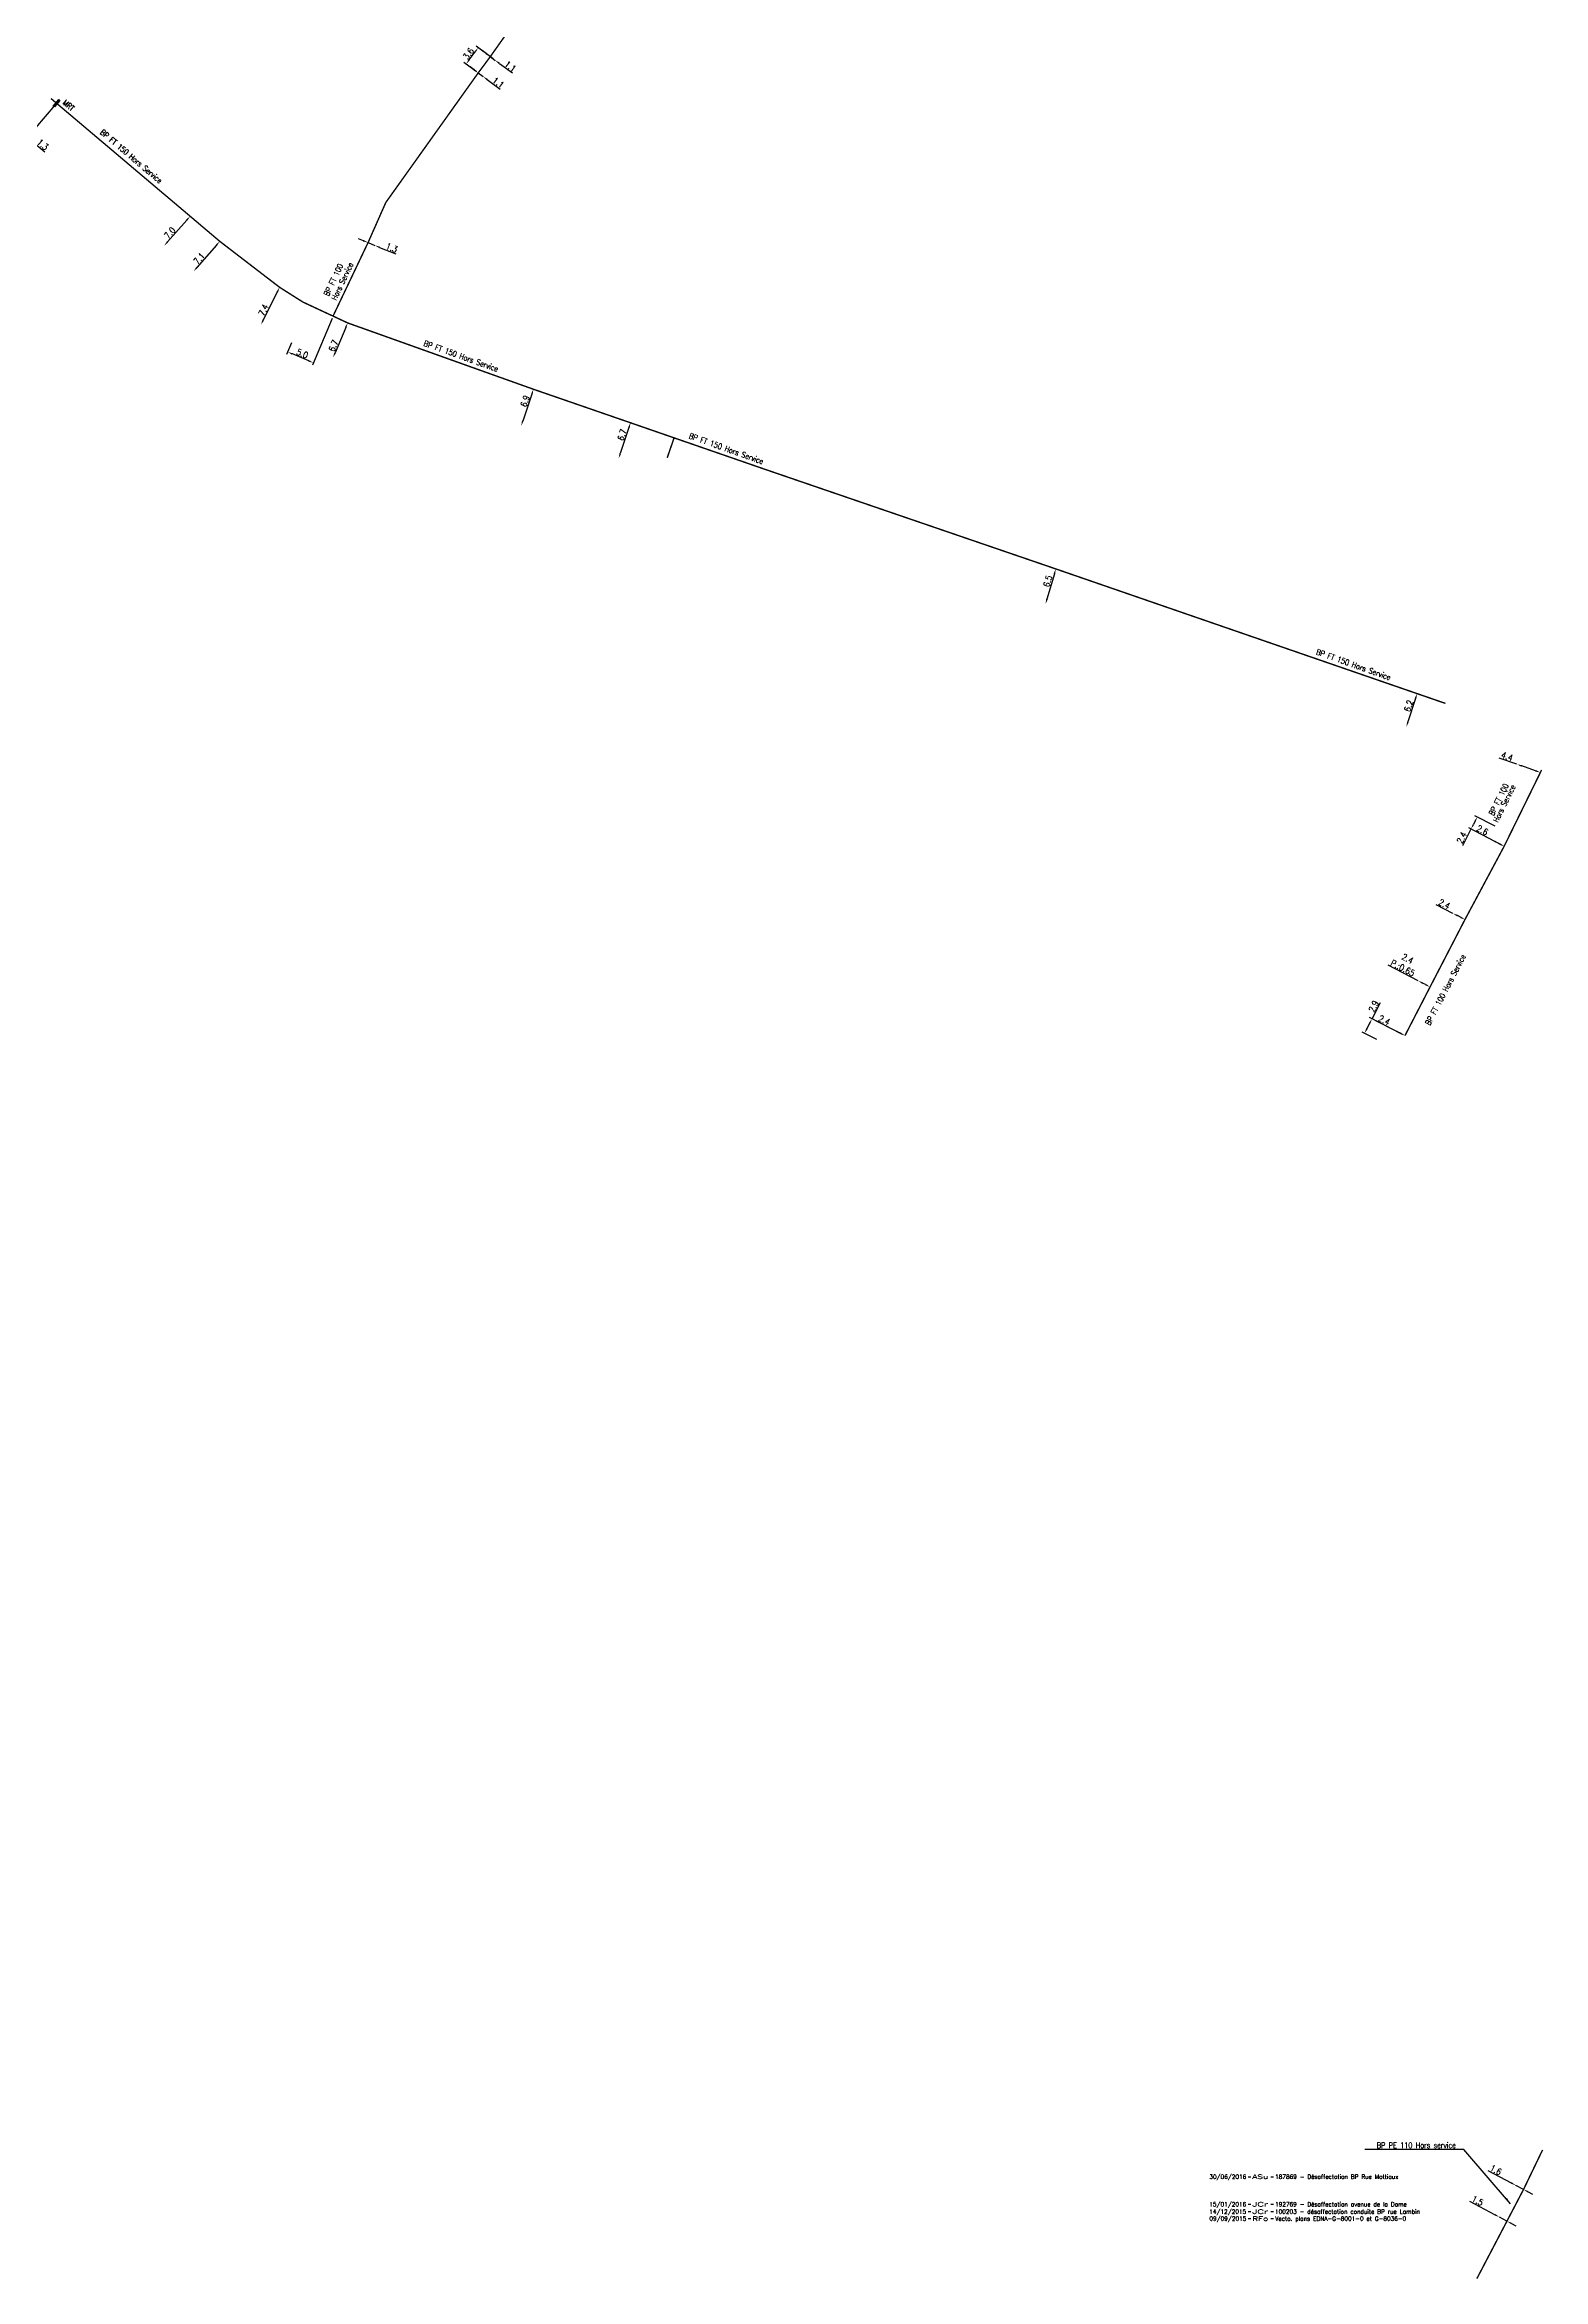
# Model space of a CAD drawing. Header units: millimetres. Extents: x 185000 to 186000, y 127000 to 128000.
# Drawn here: x 185734.3 to 186000.1, y 126999.9 to 127396.4 of the extents above; entities that cross this region are included whole.
import ezdxf
from ezdxf.enums import TextEntityAlignment as Align

# ---------------------------------------------------------------- set-up
doc = ezdxf.new("R2010")
doc.units = ezdxf.units.MM
doc.header["$PDMODE"] = 34
doc.layers.get('0').update_dxf_attribs({"linetype": 'CONTINUOUS'})
doc.layers.get('DEFPOINTS').update_dxf_attribs({"linetype": 'CONTINUOUS'})
doc.layers.add('L_908', color=5, linetype='CONTINUOUS')
doc.layers.add('L_910', color=7, linetype='CONTINUOUS', plot=False)
doc.styles.get("Standard").update_dxf_attribs({"font": 'romans.shx', "width": 0.85})
doc.linetypes.add('BP_HS', pattern='A,2,-1,["G",Standard,S=0.85,R=0,X=-0.27,Y=-0.4],-1', length=4)
doc.dimstyles.get("Standard").update_dxf_attribs({"dimtxt": 1.5, "dimasz": 1.2, "dimexe": 0.625, "dimexo": 0.625, "dimgap": 0.25, "dimtad": 1, "dimdec": 1, "dimzin": 0, "dimdsep": 46, "dimtxsty": 'Standard', "dimcen": -0.5, "dimadec": 0, "dimazin": 0, "dimtfac": 1, "dimtdec": 1, "dimtmove": 0, "dimatfit": 3, "dimfxl": 0, "dimtolj": 1, "dimtzin": 0, "dimarcsym": 0})

# ---------------------------------------------------------------- blocks, each defined once
blk = doc.blocks.new('*D215')
at = {"layer": 'DEFPOINTS', "color": 0, "linetype": 'Continuous', "ltscale": 0.5, "transparency": 16777216}
for p in [(185736.38, 127386.01), (185730.24, 127380.86), (185731.22, 127382)]:
    blk.add_point(p, dxfattribs=at)
at = {"layer": 'L_908', "color": 0, "linetype": 'Continuous', "lineweight": -2, "ltscale": 0.5, "transparency": 16777216}
for p, q in [((185736.07, 127385.65), (185730.92, 127379.66)), ((185729.55, 127381.44), (185728.87, 127382.03)), ((185730.92, 127381.65), (185729.93, 127380.5)), ((185730.24, 127380.86), (185731.22, 127380.01)), ((185731.9, 127379.42), (185734.29, 127377.38))]:
    blk.add_line(p, q, dxfattribs=at)
at = {"layer": 'L_908', "color": 0, "linetype": 'Continuous', "ltscale": 0.5, "transparency": 16777216}
for points in [[(185729.65, 127381.56), (185729.46, 127381.33), (185730.24, 127380.86)], [(185732, 127379.54), (185731.81, 127379.31), (185731.22, 127380.01)]]:
    blk.add_solid(points, dxfattribs=at)
at = {"layer": 'L_908', "color": 0, "linetype": 'Continuous', "ltscale": 0.5, "transparency": 16777216, "insert": (185733.93, 127378.68), "char_height": 1.125, "attachment_point": 5, "rotation": 319.3198}
blk.add_mtext('\\A1;1.3', dxfattribs=at)
blk = doc.blocks.new('*D216')
at = {"layer": 'DEFPOINTS', "color": 0, "linetype": 'Continuous', "ltscale": 0.5, "transparency": 16777216}
for p in [(185760.08, 127365.96), (185755.48, 127360.75), (185755.48, 127360.75)]:
    blk.add_point(p, dxfattribs=at)
at = {"layer": 'L_908', "color": 0, "linetype": 'Continuous', "lineweight": -2, "ltscale": 0.5, "transparency": 16777216}
blk.add_line((185759.48, 127365.28), (185756.08, 127361.42), dxfattribs=at)
at = {"layer": 'L_908', "color": 0, "linetype": 'Continuous', "ltscale": 0.5, "transparency": 16777216}
for points in [[(185759.37, 127365.38), (185759.6, 127365.19), (185760.08, 127365.96)], [(185755.97, 127361.52), (185756.19, 127361.32), (185755.48, 127360.75)]]:
    blk.add_solid(points, dxfattribs=at)
at = {"layer": 'L_908', "color": 0, "linetype": 'Continuous', "ltscale": 0.5, "transparency": 16777216, "insert": (185756.49, 127363.02), "char_height": 1.125, "attachment_point": 5, "rotation": 48.6139}
blk.add_mtext('\\A1;7.0', dxfattribs=at)
blk = doc.blocks.new('*D217')
at = {"layer": 'DEFPOINTS', "color": 0, "linetype": 'Continuous', "ltscale": 0.5, "transparency": 16777216}
for p in [(185765.33, 127361.51), (185760.7, 127356.2), (185760.7, 127356.2)]:
    blk.add_point(p, dxfattribs=at)
at = {"layer": 'L_908', "color": 0, "linetype": 'Continuous', "lineweight": -2, "ltscale": 0.5, "transparency": 16777216}
blk.add_line((185764.74, 127360.83), (185761.29, 127356.87), dxfattribs=at)
at = {"layer": 'L_908', "color": 0, "linetype": 'Continuous', "ltscale": 0.5, "transparency": 16777216}
for points in [[(185764.63, 127360.93), (185764.86, 127360.73), (185765.33, 127361.51)], [(185761.18, 127356.97), (185761.41, 127356.78), (185760.7, 127356.2)]]:
    blk.add_solid(points, dxfattribs=at)
at = {"layer": 'L_908', "color": 0, "linetype": 'Continuous', "ltscale": 0.5, "transparency": 16777216, "insert": (185761.68, 127358.46), "char_height": 1.125, "attachment_point": 5, "rotation": 48.9139}
blk.add_mtext('\\A1;7.1', dxfattribs=at)
blk = doc.blocks.new('*D218')
at = {"layer": 'DEFPOINTS', "color": 0, "linetype": 'Continuous', "ltscale": 0.5, "transparency": 16777216}
for p in [(185775.95, 127353.35), (185772.64, 127346.72), (185772.64, 127346.72)]:
    blk.add_point(p, dxfattribs=at)
at = {"layer": 'L_908', "color": 0, "linetype": 'Continuous', "lineweight": -2, "ltscale": 0.5, "transparency": 16777216}
blk.add_line((185775.54, 127352.54), (185773.04, 127347.53), dxfattribs=at)
at = {"layer": 'L_908', "color": 0, "linetype": 'Continuous', "ltscale": 0.5, "transparency": 16777216}
for points in [[(185775.41, 127352.61), (185775.68, 127352.47), (185775.95, 127353.35)], [(185772.91, 127347.6), (185773.18, 127347.46), (185772.64, 127346.72)]]:
    blk.add_solid(points, dxfattribs=at)
at = {"layer": 'L_908', "color": 0, "linetype": 'Continuous', "ltscale": 0.5, "transparency": 16777216, "insert": (185773.1, 127349.33), "char_height": 1.125, "attachment_point": 5, "rotation": 63.4852}
blk.add_mtext('\\A1;7.4', dxfattribs=at)
blk = doc.blocks.new('*D219')
at = {"layer": 'DEFPOINTS', "color": 0, "linetype": 'Continuous', "ltscale": 0.5, "transparency": 16777216}
for p in [(185788.02, 127347.03), (185785.44, 127340.9), (185785.44, 127340.9)]:
    blk.add_point(p, dxfattribs=at)
at = {"layer": 'L_908', "color": 0, "linetype": 'Continuous', "lineweight": -2, "ltscale": 0.5, "transparency": 16777216}
blk.add_line((185787.67, 127346.2), (185785.79, 127341.73), dxfattribs=at)
at = {"layer": 'L_908', "color": 0, "linetype": 'Continuous', "ltscale": 0.5, "transparency": 16777216}
for points in [[(185787.53, 127346.26), (185787.81, 127346.14), (185788.02, 127347.03)], [(185785.65, 127341.79), (185785.93, 127341.67), (185785.44, 127340.9)]]:
    blk.add_solid(points, dxfattribs=at)
at = {"layer": 'L_908', "color": 0, "linetype": 'Continuous', "ltscale": 0.5, "transparency": 16777216, "insert": (185785.5, 127342.98), "char_height": 1.125, "attachment_point": 5, "rotation": 67.1735}
blk.add_mtext('\\A1;6.7', dxfattribs=at)
blk = doc.blocks.new('*D220')
at = {"layer": 'DEFPOINTS', "color": 0, "linetype": 'Continuous', "ltscale": 0.5, "transparency": 16777216}
for p in [(185820.98, 127335.26), (185818.81, 127328.77), (185818.81, 127328.77)]:
    blk.add_point(p, dxfattribs=at)
at = {"layer": 'L_908', "color": 0, "linetype": 'Continuous', "lineweight": -2, "ltscale": 0.5, "transparency": 16777216}
blk.add_line((185820.7, 127334.41), (185819.09, 127329.62), dxfattribs=at)
at = {"layer": 'L_908', "color": 0, "linetype": 'Continuous', "ltscale": 0.5, "transparency": 16777216}
for points in [[(185820.56, 127334.46), (185820.84, 127334.36), (185820.98, 127335.26)], [(185818.95, 127329.67), (185819.23, 127329.57), (185818.81, 127328.77)]]:
    blk.add_solid(points, dxfattribs=at)
at = {"layer": 'L_908', "color": 0, "linetype": 'Continuous', "ltscale": 0.5, "transparency": 16777216, "insert": (185819.49, 127333.15), "char_height": 1.125, "attachment_point": 5, "rotation": 71.4701}
blk.add_mtext('\\A1;6.9', dxfattribs=at)
blk = doc.blocks.new('*D221')
at = {"layer": 'DEFPOINTS', "color": 0, "linetype": 'Continuous', "ltscale": 0.5, "transparency": 16777216}
for p in [(185838.2, 127329.31), (185836.1, 127323), (185836.1, 127323)]:
    blk.add_point(p, dxfattribs=at)
at = {"layer": 'L_908', "color": 0, "linetype": 'Continuous', "lineweight": -2, "ltscale": 0.5, "transparency": 16777216}
blk.add_line((185837.92, 127328.45), (185836.38, 127323.85), dxfattribs=at)
at = {"layer": 'L_908', "color": 0, "linetype": 'Continuous', "ltscale": 0.5, "transparency": 16777216}
for points in [[(185837.77, 127328.5), (185838.06, 127328.4), (185838.2, 127329.31)], [(185836.24, 127323.9), (185836.53, 127323.8), (185836.1, 127323)]]:
    blk.add_solid(points, dxfattribs=at)
at = {"layer": 'L_908', "color": 0, "linetype": 'Continuous', "ltscale": 0.5, "transparency": 16777216, "insert": (185836.7, 127327.17), "char_height": 1.125, "attachment_point": 5, "rotation": 71.5894}
blk.add_mtext('\\A1;6.7', dxfattribs=at)
blk = doc.blocks.new('*D222')
at = {"layer": 'DEFPOINTS', "color": 0, "linetype": 'Continuous', "ltscale": 0.5, "transparency": 16777216}
for p in [(185785.43, 127348.24), (185777.38, 127341.87), (185778.25, 127343.93)]:
    blk.add_point(p, dxfattribs=at)
at = {"layer": 'L_908', "color": 0, "linetype": 'Continuous', "lineweight": -2, "ltscale": 0.5, "transparency": 16777216}
for p, q in [((185785.25, 127347.8), (185781.76, 127339.51)), ((185778.07, 127343.5), (185777.2, 127341.43)), ((185781.11, 127340.29), (185778.21, 127341.52))]:
    blk.add_line(p, q, dxfattribs=at)
at = {"layer": 'L_908', "color": 0, "linetype": 'Continuous', "ltscale": 0.5, "transparency": 16777216}
for points in [[(185778.27, 127341.65), (185778.15, 127341.38), (185777.38, 127341.87)], [(185781.17, 127340.43), (185781.06, 127340.16), (185781.94, 127339.95)]]:
    blk.add_solid(points, dxfattribs=at)
at = {"layer": 'L_908', "color": 0, "linetype": 'Continuous', "ltscale": 0.5, "transparency": 16777216, "insert": (185779.98, 127341.58), "char_height": 1.125, "attachment_point": 5, "rotation": 337.1735}
blk.add_mtext('\\A1;5.0', dxfattribs=at)
blk = doc.blocks.new('*D223')
at = {"layer": 'DEFPOINTS', "color": 0, "linetype": 'Continuous', "ltscale": 0.5, "transparency": 16777216}
for p in [(185791.64, 127361.28), (185792.84, 127360.79), (185792.84, 127360.79)]:
    blk.add_point(p, dxfattribs=at)
at = {"layer": 'L_908', "color": 0, "linetype": 'Continuous', "lineweight": -2, "ltscale": 0.5, "transparency": 16777216}
for p, q in [((185790.81, 127361.62), (185789.97, 127361.96)), ((185791.64, 127361.28), (185792.84, 127360.79)), ((185793.68, 127360.44), (185796.58, 127359.26))]:
    blk.add_line(p, q, dxfattribs=at)
at = {"layer": 'L_908', "color": 0, "linetype": 'Continuous', "ltscale": 0.5, "transparency": 16777216}
for points in [[(185790.86, 127361.76), (185790.75, 127361.48), (185791.64, 127361.28)], [(185793.73, 127360.58), (185793.62, 127360.31), (185792.84, 127360.79)]]:
    blk.add_solid(points, dxfattribs=at)
at = {"layer": 'L_908', "color": 0, "linetype": 'Continuous', "ltscale": 0.5, "transparency": 16777216, "insert": (185795.83, 127360.37), "char_height": 1.125, "attachment_point": 5, "rotation": 337.765}
blk.add_mtext('\\A1;1.3', dxfattribs=at)
blk = doc.blocks.new('*D224')
at = {"layer": 'DEFPOINTS', "color": 0, "linetype": 'Continuous', "ltscale": 0.5, "transparency": 16777216}
for p in [(185813.33, 127394.28), (185814.21, 127393.62), (185814.21, 127393.62)]:
    blk.add_point(p, dxfattribs=at)
at = {"layer": 'L_908', "color": 0, "linetype": 'Continuous', "lineweight": -2, "ltscale": 0.5, "transparency": 16777216}
for p, q in [((185812.6, 127394.82), (185811.88, 127395.35)), ((185813.33, 127394.28), (185814.21, 127393.62)), ((185814.93, 127393.09), (185817.24, 127391.38))]:
    blk.add_line(p, q, dxfattribs=at)
at = {"layer": 'L_908', "color": 0, "linetype": 'Continuous', "ltscale": 0.5, "transparency": 16777216}
for points in [[(185812.69, 127394.94), (185812.51, 127394.7), (185813.33, 127394.28)], [(185815.02, 127393.21), (185814.84, 127392.97), (185814.21, 127393.62)]]:
    blk.add_solid(points, dxfattribs=at)
at = {"layer": 'L_908', "color": 0, "linetype": 'Continuous', "ltscale": 0.5, "transparency": 16777216, "insert": (185816.89, 127392.57), "char_height": 1.125, "attachment_point": 5, "rotation": 323.4136}
blk.add_mtext('\\A1;1.1', dxfattribs=at)
blk = doc.blocks.new('*D225')
at = {"layer": 'DEFPOINTS', "color": 0, "linetype": 'Continuous', "ltscale": 0.5, "transparency": 16777216}
for p in [(185811.18, 127395.87), (185814.21, 127393.62), (185811.18, 127391.39)]:
    blk.add_point(p, dxfattribs=at)
at = {"layer": 'L_908', "color": 0, "linetype": 'Continuous', "lineweight": -2, "ltscale": 0.5, "transparency": 16777216}
for p, q in [((185813.83, 127393.9), (185810.81, 127396.15)), ((185810.8, 127391.67), (185808.66, 127393.26)), ((185809.57, 127393.7), (185810.65, 127395.15))]:
    blk.add_line(p, q, dxfattribs=at)
at = {"layer": 'L_908', "color": 0, "linetype": 'Continuous', "ltscale": 0.5, "transparency": 16777216}
for points in [[(185810.53, 127395.24), (185810.77, 127395.06), (185811.18, 127395.87)], [(185809.45, 127393.79), (185809.69, 127393.61), (185809.04, 127392.98)]]:
    blk.add_solid(points, dxfattribs=at)
at = {"layer": 'L_908', "color": 0, "linetype": 'Continuous', "ltscale": 0.5, "transparency": 16777216, "insert": (185809.46, 127394.8), "char_height": 1.125, "attachment_point": 5, "rotation": 53.4136}
blk.add_mtext('\\A1;3.6', dxfattribs=at)
blk = doc.blocks.new('*D226')
at = {"layer": 'DEFPOINTS', "color": 0, "linetype": 'Continuous', "ltscale": 0.5, "transparency": 16777216}
for p in [(185811.18, 127391.39), (185812.06, 127390.73), (185812.06, 127390.73)]:
    blk.add_point(p, dxfattribs=at)
at = {"layer": 'L_908', "color": 0, "linetype": 'Continuous', "lineweight": -2, "ltscale": 0.5, "transparency": 16777216}
for p, q in [((185810.46, 127391.93), (185809.73, 127392.46)), ((185811.18, 127391.39), (185812.06, 127390.73)), ((185812.79, 127390.2), (185815.09, 127388.49))]:
    blk.add_line(p, q, dxfattribs=at)
at = {"layer": 'L_908', "color": 0, "linetype": 'Continuous', "ltscale": 0.5, "transparency": 16777216}
for points in [[(185810.55, 127392.05), (185810.37, 127391.8), (185811.18, 127391.39)], [(185812.88, 127390.32), (185812.7, 127390.08), (185812.06, 127390.73)]]:
    blk.add_solid(points, dxfattribs=at)
at = {"layer": 'L_908', "color": 0, "linetype": 'Continuous', "ltscale": 0.5, "transparency": 16777216, "insert": (185814.75, 127389.68), "char_height": 1.125, "attachment_point": 5, "rotation": 323.4136}
blk.add_mtext('\\A1;1.1', dxfattribs=at)
blk = doc.blocks.new('GIS_MODF')
at = {"color": 0, "linetype": 'Continuous', "flags": 128}
for points in [[(-2.26, -0.01), (-1.76, -0.01)], [(1.76, -0.01), (2.26, -0.01)]]:
    blk.add_lwpolyline(points, dxfattribs=at)
at = {"color": 0, "linetype": 'Continuous'}
blk.add_attdef('DATE', text='', height=0.75, dxfattribs=at).set_placement((-2.58, -0.39), align=Align.RIGHT)
at = {"color": 0, "linetype": 'Continuous', "width": 3.590909}
blk.add_attdef('USER', text='', height=0.75, dxfattribs=at).set_placement((-1.52, -0.39), (1.31, -0.39), align=Align.FIT)
at = {"color": 0, "linetype": 'Continuous'}
blk.add_attdef('DESC', (2.53, -0.39), '', height=0.75, dxfattribs=at)
blk = doc.blocks.new('*D340')
at = {"layer": 'DEFPOINTS', "color": 0, "linetype": 'Continuous', "ltscale": 0.5, "transparency": 16777216}
for p in [(185913.64, 127303.38), (185911.83, 127297.17), (185911.83, 127297.17)]:
    blk.add_point(p, dxfattribs=at)
at = {"layer": 'L_908', "color": 0, "linetype": 'Continuous', "lineweight": -2, "ltscale": 0.5, "transparency": 16777216}
blk.add_line((185913.39, 127302.51), (185912.08, 127298.03), dxfattribs=at)
at = {"layer": 'L_908', "color": 0, "linetype": 'Continuous', "ltscale": 0.5, "transparency": 16777216}
for points in [[(185913.25, 127302.56), (185913.53, 127302.47), (185913.64, 127303.38)], [(185911.94, 127298.07), (185912.22, 127297.99), (185911.83, 127297.17)]]:
    blk.add_solid(points, dxfattribs=at)
at = {"layer": 'L_908', "color": 0, "linetype": 'Continuous', "ltscale": 0.5, "transparency": 16777216, "insert": (185912.22, 127301.2), "char_height": 1.125, "attachment_point": 5, "rotation": 73.7001}
blk.add_mtext('\\A1;6.5', dxfattribs=at)
blk = doc.blocks.new('*D341')
at = {"layer": 'DEFPOINTS', "color": 0, "linetype": 'Continuous', "ltscale": 0.5, "transparency": 16777216}
for p in [(185977.74, 127281.25), (185975.84, 127275.38), (185975.84, 127275.38)]:
    blk.add_point(p, dxfattribs=at)
at = {"layer": 'L_908', "color": 0, "linetype": 'Continuous', "lineweight": -2, "ltscale": 0.5, "transparency": 16777216}
blk.add_line((185977.46, 127280.4), (185976.12, 127276.24), dxfattribs=at)
at = {"layer": 'L_908', "color": 0, "linetype": 'Continuous', "ltscale": 0.5, "transparency": 16777216}
for points in [[(185977.32, 127280.44), (185977.6, 127280.35), (185977.74, 127281.25)], [(185975.97, 127276.28), (185976.26, 127276.19), (185975.84, 127275.38)]]:
    blk.add_solid(points, dxfattribs=at)
at = {"layer": 'L_908', "color": 0, "linetype": 'Continuous', "ltscale": 0.5, "transparency": 16777216, "insert": (185976.24, 127279.07), "char_height": 1.125, "attachment_point": 5, "rotation": 72.1054}
blk.add_mtext('\\A1;6.2', dxfattribs=at)
blk = doc.blocks.new('*D342')
at = {"layer": 'DEFPOINTS', "color": 0, "linetype": 'Continuous', "ltscale": 0.5, "transparency": 16777216}
for p in [(185995.45, 127268.71), (185995.45, 127268.71), (185999.61, 127267.26)]:
    blk.add_point(p, dxfattribs=at)
at = {"layer": 'L_908', "color": 0, "linetype": 'Continuous', "lineweight": -2, "ltscale": 0.5, "transparency": 16777216}
for p, q in [((185995.45, 127268.71), (185992.31, 127269.8)), ((185998.76, 127267.56), (185996.3, 127268.41))]:
    blk.add_line(p, q, dxfattribs=at)
at = {"layer": 'L_908', "color": 0, "linetype": 'Continuous', "ltscale": 0.5, "transparency": 16777216}
for points in [[(185996.35, 127268.55), (185996.25, 127268.27), (185995.45, 127268.71)], [(185998.81, 127267.7), (185998.71, 127267.41), (185999.61, 127267.26)]]:
    blk.add_solid(points, dxfattribs=at)
at = {"layer": 'L_908', "color": 0, "linetype": 'Continuous', "ltscale": 0.5, "transparency": 16777216, "insert": (185993.71, 127270.11), "char_height": 1.125, "attachment_point": 5, "rotation": 340.8128}
blk.add_mtext('\\A1;4.4', dxfattribs=at)
blk = doc.blocks.new('*D343')
at = {"layer": 'DEFPOINTS', "color": 0, "linetype": 'Continuous', "ltscale": 0.5, "transparency": 16777216}
for p in [(185988.41, 127259.35), (185991.98, 127257.49), (185993.18, 127254.16)]:
    blk.add_point(p, dxfattribs=at)
at = {"layer": 'L_908', "color": 0, "linetype": 'Continuous', "lineweight": -2, "ltscale": 0.5, "transparency": 16777216}
for p, q in [((185987.3, 127257.22), (185985.77, 127254.27)), ((185992.76, 127254.38), (185986.89, 127257.43)), ((185988, 127258.55), (185987.72, 127258.02)), ((185991.56, 127257.71), (185988, 127259.56))]:
    blk.add_line(p, q, dxfattribs=at)
at = {"layer": 'L_908', "color": 0, "linetype": 'Continuous', "ltscale": 0.5, "transparency": 16777216}
for points in [[(185987.59, 127258.08), (185987.85, 127257.95), (185987.3, 127257.22)], [(185987.86, 127258.62), (185988.13, 127258.48), (185988.41, 127259.35)]]:
    blk.add_solid(points, dxfattribs=at)
at = {"layer": 'L_908', "color": 0, "linetype": 'Continuous', "ltscale": 0.5, "transparency": 16777216, "insert": (185985.66, 127255.69), "char_height": 1.125, "attachment_point": 5, "rotation": 62.5259}
blk.add_mtext('\\A1;2.4', dxfattribs=at)
blk = doc.blocks.new('*D344')
at = {"layer": 'DEFPOINTS', "color": 0, "linetype": 'Continuous', "ltscale": 0.5, "transparency": 16777216}
for p in [(185990.87, 127255.36), (185990.87, 127255.36), (185993.18, 127254.16)]:
    blk.add_point(p, dxfattribs=at)
at = {"layer": 'L_908', "color": 0, "linetype": 'Continuous', "lineweight": -2, "ltscale": 0.5, "transparency": 16777216}
for p, q in [((185990.87, 127255.36), (185987.92, 127256.9)), ((185992.38, 127254.58), (185991.67, 127254.95))]:
    blk.add_line(p, q, dxfattribs=at)
at = {"layer": 'L_908', "color": 0, "linetype": 'Continuous', "ltscale": 0.5, "transparency": 16777216}
for points in [[(185991.74, 127255.08), (185991.6, 127254.81), (185990.87, 127255.36)], [(185992.45, 127254.71), (185992.31, 127254.44), (185993.18, 127254.16)]]:
    blk.add_solid(points, dxfattribs=at)
at = {"layer": 'L_908', "color": 0, "linetype": 'Continuous', "ltscale": 0.5, "transparency": 16777216, "insert": (185989.32, 127257.02), "char_height": 1.125, "attachment_point": 5, "rotation": 332.5259}
blk.add_mtext('\\A1;2.6', dxfattribs=at)
blk = doc.blocks.new('*D345')
at = {"layer": 'DEFPOINTS', "color": 0, "linetype": 'Continuous', "ltscale": 0.5, "transparency": 16777216}
for p in [(185968.41, 127220.98), (185971.02, 127219.65), (185975.59, 127220.57)]:
    blk.add_point(p, dxfattribs=at)
at = {"layer": 'L_908', "color": 0, "linetype": 'Continuous', "lineweight": -2, "ltscale": 0.5, "transparency": 16777216}
for p, q in [((185969.74, 127223.56), (185971.23, 127226.45)), ((185968.82, 127221.78), (185969.33, 127222.76)), ((185975.17, 127220.78), (185969.32, 127223.77)), ((185970.6, 127219.86), (185967.99, 127221.19))]:
    blk.add_line(p, q, dxfattribs=at)
at = {"layer": 'L_908', "color": 0, "linetype": 'Continuous', "ltscale": 0.5, "transparency": 16777216}
for points in [[(185968.69, 127221.85), (185968.96, 127221.71), (185968.41, 127220.98)], [(185969.19, 127222.82), (185969.46, 127222.69), (185969.74, 127223.56)]]:
    blk.add_solid(points, dxfattribs=at)
at = {"layer": 'L_908', "color": 0, "linetype": 'Continuous', "ltscale": 0.5, "transparency": 16777216, "insert": (185970.03, 127225.76), "char_height": 1.125, "attachment_point": 5, "rotation": 62.7494}
blk.add_mtext('\\A1;2.9', dxfattribs=at)
blk = doc.blocks.new('*D346')
at = {"layer": 'DEFPOINTS', "color": 0, "linetype": 'Continuous', "ltscale": 0.5, "transparency": 16777216}
for p in [(185973.45, 127221.66), (185973.45, 127221.66), (185975.59, 127220.57)]:
    blk.add_point(p, dxfattribs=at)
at = {"layer": 'L_908', "color": 0, "linetype": 'Continuous', "lineweight": -2, "ltscale": 0.5, "transparency": 16777216}
for p, q in [((185973.45, 127221.66), (185970.49, 127223.17)), ((185974.79, 127220.98), (185974.25, 127221.25))]:
    blk.add_line(p, q, dxfattribs=at)
at = {"layer": 'L_908', "color": 0, "linetype": 'Continuous', "ltscale": 0.5, "transparency": 16777216}
for points in [[(185974.32, 127221.39), (185974.18, 127221.12), (185973.45, 127221.66)], [(185974.85, 127221.11), (185974.72, 127220.85), (185975.59, 127220.57)]]:
    blk.add_solid(points, dxfattribs=at)
at = {"layer": 'L_908', "color": 0, "linetype": 'Continuous', "ltscale": 0.5, "transparency": 16777216, "insert": (185971.91, 127223.29), "char_height": 1.125, "attachment_point": 5, "rotation": 332.9429}
blk.add_mtext('\\A1;2.4', dxfattribs=at)
blk = doc.blocks.new('*D347')
at = {"layer": 'DEFPOINTS', "color": 0, "linetype": 'Continuous', "ltscale": 0.5, "transparency": 16777216}
for p in [(185977.91, 127230.3), (185977.91, 127230.3), (185980.04, 127229.2)]:
    blk.add_point(p, dxfattribs=at)
at = {"layer": 'L_908', "color": 0, "linetype": 'Continuous', "lineweight": -2, "ltscale": 0.5, "transparency": 16777216}
for p, q in [((185977.91, 127230.3), (185972.58, 127233.07)), ((185979.24, 127229.61), (185978.71, 127229.89))]:
    blk.add_line(p, q, dxfattribs=at)
at = {"layer": 'L_908', "color": 0, "linetype": 'Continuous', "ltscale": 0.5, "transparency": 16777216}
for points in [[(185978.78, 127230.02), (185978.64, 127229.76), (185977.91, 127230.3)], [(185979.31, 127229.75), (185979.18, 127229.48), (185980.04, 127229.2)]]:
    blk.add_solid(points, dxfattribs=at)
at = {"layer": 'L_908', "color": 0, "linetype": 'Continuous', "ltscale": 0.5, "transparency": 16777216, "insert": (185975.62, 127233.39), "char_height": 1.125, "attachment_point": 5, "rotation": 332.571}
blk.add_mtext('\\A1;2.4\\PP.:0.65', dxfattribs=at)
blk = doc.blocks.new('*D348')
at = {"layer": 'DEFPOINTS', "color": 0, "linetype": 'Continuous', "ltscale": 0.5, "transparency": 16777216}
for p in [(185984.1, 127242.26), (185984.1, 127242.26), (185986.23, 127241.16)]:
    blk.add_point(p, dxfattribs=at)
at = {"layer": 'L_908', "color": 0, "linetype": 'Continuous', "lineweight": -2, "ltscale": 0.5, "transparency": 16777216}
for p, q in [((185984.1, 127242.26), (185981.15, 127243.79)), ((185985.43, 127241.57), (185984.9, 127241.85))]:
    blk.add_line(p, q, dxfattribs=at)
at = {"layer": 'L_908', "color": 0, "linetype": 'Continuous', "ltscale": 0.5, "transparency": 16777216}
for points in [[(185984.97, 127241.98), (185984.83, 127241.71), (185984.1, 127242.26)], [(185985.5, 127241.7), (185985.37, 127241.44), (185986.23, 127241.16)]]:
    blk.add_solid(points, dxfattribs=at)
at = {"layer": 'L_908', "color": 0, "linetype": 'Continuous', "ltscale": 0.5, "transparency": 16777216, "insert": (185982.57, 127243.9), "char_height": 1.125, "attachment_point": 5, "rotation": 332.6797}
blk.add_mtext('\\A1;2.4', dxfattribs=at)
blk = doc.blocks.new('L_340_17')
at = {"linetype": 'Continuous'}
blk.add_hatch(color=0, dxfattribs=at).paths.add_polyline_path([(0.125, 0.75), (-0.125, 0.75), (-0.125, -0.75), (0.125, -0.75)])
at = {"color": 0, "linetype": 'Continuous'}
blk.add_lwpolyline([(-0.125, 0.75), (0.125, 0.75), (0.125, -0.75), (-0.125, -0.75)], close=True, dxfattribs=at)
at = {"color": 0, "linetype": 'Continuous', "width": 0.75}
for tag, height, flags, p in [('MRT', 1, 8, (0, 2.5)), ('DEF_COUP', 1.2, 3, (0, -7.5)), ('DEF_LEG', 1.2, 3, (0, -5)), ('DEF_TYPE', 1.2, 3, (0, -10))]:
    blk.add_attdef(tag, text='', height=height, dxfattribs=dict(at, flags=flags)).set_placement(p, align=Align.MIDDLE)
blk = doc.blocks.new('*D399')
at = {"layer": 'DEFPOINTS', "color": 0, "linetype": 'Continuous', "transparency": 16777216}
for p in [(185995.25, 127016.54), (185995.25, 127016.54), (185996.62, 127015.82)]:
    blk.add_point(p, dxfattribs=at)
at = {"layer": 'L_908', "color": 0, "linetype": 'Continuous', "lineweight": -2, "transparency": 16777216}
for p, q in [((185994.46, 127016.96), (185990.35, 127019.14)), ((185996.62, 127015.82), (185995.25, 127016.54)), ((185997.42, 127015.39), (185998.21, 127014.97))]:
    blk.add_line(p, q, dxfattribs=at)
at = {"layer": 'L_908', "color": 0, "linetype": 'Continuous', "transparency": 16777216}
for points in [[(185994.53, 127017.1), (185994.39, 127016.83), (185995.25, 127016.54)], [(185997.49, 127015.53), (185997.35, 127015.26), (185996.62, 127015.82)]]:
    blk.add_solid(points, dxfattribs=at)
at = {"layer": 'L_908', "color": 0, "linetype": 'Continuous', "transparency": 16777216, "insert": (185991.7, 127019.28), "char_height": 1.125, "attachment_point": 5, "rotation": 332.0384}
blk.add_mtext('\\A1;1.6', dxfattribs=at)
blk = doc.blocks.new('*D398')
at = {"layer": 'DEFPOINTS', "color": 0, "linetype": 'Continuous', "transparency": 16777216}
for p in [(185992.33, 127010.91), (185992.33, 127010.91), (185993.68, 127010.2)]:
    blk.add_point(p, dxfattribs=at)
at = {"layer": 'L_908', "color": 0, "linetype": 'Continuous', "lineweight": -2, "transparency": 16777216}
for p, q in [((185991.54, 127011.34), (185987.12, 127013.68)), ((185993.68, 127010.2), (185992.33, 127010.91)), ((185994.48, 127009.78), (185995.27, 127009.36))]:
    blk.add_line(p, q, dxfattribs=at)
at = {"layer": 'L_908', "color": 0, "linetype": 'Continuous', "transparency": 16777216}
for points in [[(185991.61, 127011.47), (185991.47, 127011.2), (185992.33, 127010.91)], [(185994.55, 127009.91), (185994.41, 127009.64), (185993.68, 127010.2)]]:
    blk.add_solid(points, dxfattribs=at)
at = {"layer": 'L_908', "color": 0, "linetype": 'Continuous', "transparency": 16777216, "insert": (185988.46, 127013.82), "char_height": 1.125, "attachment_point": 5, "rotation": 332.0768}
blk.add_mtext('\\A1;1.5', dxfattribs=at)

msp = doc.modelspace()

# ---------------------------------------------------------------- linework, layer by layer
at = {"layer": 'L_908', "linetype": 'BP_HS', "ltscale": 0.5, "const_width": 0.25, "flags": 128}
for points in [[(185785.43, 127348.24), (185791.64, 127361.28), (185794.79, 127368.4), (185811.18, 127391.39), (185813.33, 127394.28), (185822.23, 127406.9), (185831.57, 127419.18), (185838.56, 127429.72), (185847.37, 127442), (185855.41, 127452.9), (185861.1, 127460.53), (185869.5, 127471.02), (185874.32, 127476.84), (185889.67, 127491.74), (185897.97, 127499.34), (185911.98, 127512.02), (185918.85, 127518.3), (185924.13, 127523.85), (185946.85, 127548.77), (185964.8, 127568.84), (185984.08, 127590.31), (186000, 127609.08)], [(185844.71, 127323.1), (185845.93, 127326.63)], [(185975.59, 127220.57), (185980.04, 127229.2), (185986.23, 127241.16), (185993.18, 127254.16), (185999.61, 127267.26), (185999.83, 127267.71)]]:
    msp.add_lwpolyline(points, dxfattribs=at)
at = {"layer": 'L_908', "linetype": 'BP_HS', "ltscale": 0.5, "const_width": 0.25}
msp.add_lwpolyline([(185735.39, 127386.86), (185736.38, 127386.01), (185760.08, 127365.96), (185765.33, 127361.51), (185775.95, 127353.35), (185780.07, 127350.74), (185788.02, 127347.03), (185820.98, 127335.26), (185838.2, 127329.31), (185862.41, 127320.93), (185913.64, 127303.38), (185977.74, 127281.25), (185982.78, 127279.51)], dxfattribs=at)
at = {"layer": 'L_908', "linetype": 'BP_HS', "const_width": 0.25, "flags": 128}
msp.add_lwpolyline([(186000, 127022.84), (185996.62, 127015.82), (185993.68, 127010.2), (185988.34, 127000)], dxfattribs=at)

# ---------------------------------------------------------------- block references
at = {"layer": 'L_908', "ltscale": 0.5}
ref = msp.add_blockref('L_340_17', (185736.38, 127386.01), dxfattribs=dict(at, rotation=319.7683117027713))
ref.add_attrib('MRT', 'MRT', dxfattribs={"layer": '0', "color": 0, "linetype": 'Continuous', "height": 1, "rotation": 319.7683, "width": 0.75}).set_placement((185738.52, 127385.63), align=Align.MIDDLE)
at = {"layer": 'L_910', "ltscale": 0.5}
ref = msp.add_blockref('GIS_MODF', (185950.02, 127018.08), dxfattribs=at)
ref.add_attrib('DATE', '30/06/2016', dxfattribs={"layer": '0', "color": 0, "linetype": 'Continuous', "height": 0.75}).set_placement((185947.44, 127017.7), align=Align.RIGHT)
ref.add_attrib('USER', 'ASu', dxfattribs={"layer": '0', "color": 0, "linetype": 'Continuous', "height": 0.75, "width": 1.490566}).set_placement((185948.51, 127017.7), (185951.33, 127017.7), align=Align.FIT)
ref.add_attrib('DESC', '187869 - Désaffectation BP Rue Mottiaux', (185952.55, 127017.7), dxfattribs={"layer": '0', "color": 0, "linetype": 'Continuous', "height": 0.75})
ref = msp.add_blockref('GIS_MODF', (185950.01, 127013.2), dxfattribs=at)
ref.add_attrib('DATE', '15/01/2016', dxfattribs={"layer": '0', "color": 0, "linetype": 'Continuous', "height": 0.75}).set_placement((185947.43, 127012.81), align=Align.RIGHT)
ref.add_attrib('USER', 'JCr', dxfattribs={"layer": '0', "color": 0, "linetype": 'Continuous', "height": 0.75, "width": 1.612245}).set_placement((185948.5, 127012.81), (185951.32, 127012.81), align=Align.FIT)
ref.add_attrib('DESC', '192769 - Désaffectation avenue de la Dame', (185952.54, 127012.81), dxfattribs={"layer": '0', "color": 0, "linetype": 'Continuous', "height": 0.75})
ref = msp.add_blockref('GIS_MODF', (185950.01, 127011.9), dxfattribs=at)
ref.add_attrib('DATE', '14/12/2015', dxfattribs={"layer": '0', "color": 0, "linetype": 'Continuous', "height": 0.75}).set_placement((185947.42, 127011.51), align=Align.RIGHT)
ref.add_attrib('USER', 'JCr', dxfattribs={"layer": '0', "color": 0, "linetype": 'Continuous', "height": 0.75, "width": 1.612245}).set_placement((185948.49, 127011.51), (185951.31, 127011.51), align=Align.FIT)
ref.add_attrib('DESC', '100203 - désaffectation conduite BP rue Lambin', (185952.53, 127011.51), dxfattribs={"layer": '0', "color": 0, "linetype": 'Continuous', "height": 0.75})
ref = msp.add_blockref('GIS_MODF', (185950.03, 127010.65), dxfattribs=at)
ref.add_attrib('DATE', '09/09/2015', dxfattribs={"layer": '0', "color": 0, "linetype": 'Continuous', "height": 0.75}).set_placement((185947.45, 127010.27), align=Align.RIGHT)
ref.add_attrib('USER', 'RFo', dxfattribs={"layer": '0', "color": 0, "linetype": 'Continuous', "height": 0.75, "width": 1.436364}).set_placement((185948.51, 127010.27), (185951.33, 127010.27), align=Align.FIT)
ref.add_attrib('DESC', 'Vecto. plans EDNA-G-8001-0 et G-8036-0', (185952.56, 127010.27), dxfattribs={"layer": '0', "color": 0, "linetype": 'Continuous', "height": 0.75})

# ---------------------------------------------------------------- texts
at = {"layer": 'L_908', "linetype": 'BP_HS', "width": 0.85}
for s, rotation, p in [('BP FT 150 Hors Service', 319.7683, (185744, 127380.69)), ('BP FT 100', 64.5526, (185784.64, 127351.71)), ('Hors Service', 64.5526, (185785.97, 127350.94)), ('BP FT 150 Hors Service', 340.4111, (185801.42, 127343)), ('BP FT 150 Hors Service', 340.4111, (185848.47, 127326.59)), ('BP FT 150 Hors Service', 340.4111, (185959.73, 127288.26)), ('BP FT 100', 63.6429, (185991.3, 127259.5)), ('Hors Service', 63.6429, (185992.04, 127258.29)), ('BP FT 100 Hors Service', 62.6087, (185980.01, 127222.31))]:
    msp.add_text(s, height=1, rotation=rotation, dxfattribs=at).set_placement(p)
at = {"layer": 'L_908', "linetype": 'Continuous', "insert": (185984.6, 127023.66), "char_height": 1, "attachment_point": 6}
msp.add_mtext('BP PE 110 Hors service', dxfattribs=at)

# ---------------------------------------------------------------- dimensions: what is measured, and where the dimension line sits
at = {"layer": 'L_908', "linetype": 'Continuous', "ltscale": 0.5}
for base, p1, p2, angle, picture, middle in [((185811.18, 127395.87), (185811.18, 127391.39), (185814.21, 127393.62), 233.4136, '*D225', (185810.06, 127394.36)), ((185812.06, 127390.73), (185811.18, 127391.39), (185812.06, 127390.73), 143.4136, '*D226', (185814.3, 127389.07)), ((185814.21, 127393.62), (185813.33, 127394.28), (185814.21, 127393.62), 143.4136, '*D224', (185816.44, 127391.96)), ((185730.24, 127380.86), (185736.38, 127386.01), (185731.22, 127382), 319.3198, '*D215', (185733.44, 127378.11)), ((185755.48, 127360.75), (185760.08, 127365.96), (185755.48, 127360.75), 48.6139, '*D216', (185757.05, 127362.53)), ((185760.7016, 127356.1956), (185765.3348, 127361.5094), (185760.7016, 127356.1956), 48.9139, '*D217', (185762.2501, 127357.9716)), ((185792.84, 127360.79), (185791.64, 127361.28), (185792.84, 127360.79), 157.765, '*D223', (185795.55, 127359.68)), ((185772.64, 127346.72), (185775.95, 127353.35), (185772.64, 127346.72), 63.4852, '*D218', (185773.77, 127348.99)), ((185777.38, 127341.87), (185785.43, 127348.24), (185778.25, 127343.93), 337.1735, '*D222', (185779.69, 127340.89)), ((185785.44, 127340.9), (185788.02, 127347.03), (185785.44, 127340.9), 67.1735, '*D219', (185786.2, 127342.69)), ((185818.8065, 127328.7662), (185820.9834, 127335.2611), (185818.8065, 127328.7662), 71.4701, '*D220', (185820.1967, 127332.9139)), ((185836.1, 127323), (185838.2, 127329.31), (185836.1, 127323), 71.5894, '*D221', (185837.41, 127326.93)), ((185911.83, 127297.17), (185913.64, 127303.38), (185911.83, 127297.17), 73.7001, '*D340', (185912.94, 127300.99)), ((185975.84, 127275.38), (185977.74, 127281.25), (185975.84, 127275.38), 72.1054, '*D341', (185976.96, 127278.84)), ((185995.45, 127268.71), (185999.61, 127267.26), (185995.45, 127268.71), 340.8128, '*D342', (185993.46, 127269.4)), ((185988.41, 127259.35), (185993.18, 127254.16), (185991.98, 127257.49), 242.5259, '*D343', (185986.33, 127255.34)), ((185990.87, 127255.36), (185993.18, 127254.16), (185990.87, 127255.36), 332.5259, '*D344', (185988.97, 127256.35)), ((185984.1, 127242.26), (185986.23, 127241.16), (185984.1, 127242.26), 332.6797, '*D348', (185982.23, 127243.23)), ((185973.45, 127221.66), (185975.59, 127220.57), (185973.45, 127221.66), 332.9429, '*D346', (185971.57, 127222.62))]:
    dim = msp.add_linear_dim(base=base, p1=p1, p2=p2, angle=angle, dimstyle='Standard', override={"dimscale": 0.75}, dxfattribs=at)
    dim.commit()
    dim.dimension.update_dxf_attribs({"geometry": picture, "text_midpoint": middle, "dimtype": 160})
for base, p1, p2, angle, text, picture, middle in [((185977.91, 127230.3), (185980.04, 127229.2), (185977.91, 127230.3), 332.571, '<>\\PP.:0.65', '*D347', (185974.85, 127231.9)), ((185968.41, 127220.98), (185975.59, 127220.57), (185971.02, 127219.65), 62.7494, '2.9', '*D345', (185970.7, 127225.41))]:
    dim = msp.add_linear_dim(base=base, p1=p1, p2=p2, angle=angle, text=text, dimstyle='Standard', override={"dimscale": 0.75}, dxfattribs=at)
    dim.commit()
    dim.dimension.update_dxf_attribs({"geometry": picture, "text_midpoint": middle, "dimtype": 160})
at = {"layer": 'L_908', "linetype": 'Continuous'}
for base, p1, p2, angle, picture, middle in [((185995.2517, 127016.5429), (185996.6208, 127015.8161), (185995.2517, 127016.5429), 332.0384, '*D399', (185991.3438, 127018.6174)), ((185992.33, 127010.91), (185993.68, 127010.2), (185992.33, 127010.91), 332.0768, '*D398', (185988.11, 127013.15))]:
    dim = msp.add_linear_dim(base=base, p1=p1, p2=p2, angle=angle, dimstyle='Standard', override={"dimscale": 0.75}, dxfattribs=at)
    dim.commit()
    dim.dimension.update_dxf_attribs({"geometry": picture, "text_midpoint": middle, "dimtype": 160})

# ---------------------------------------------------------------- leaders
at = {"layer": 'L_908', "linetype": 'Continuous', "annotation_type": 0, "has_hookline": 1, "hookline_direction": 1, "text_width": 16.11}
msp.add_leader([(185994.31, 127013.29), (185986.05, 127022.91), (185984.85, 127022.91)], dimstyle='Standard', dxfattribs=at)

doc.saveas('drawing.dxf')
